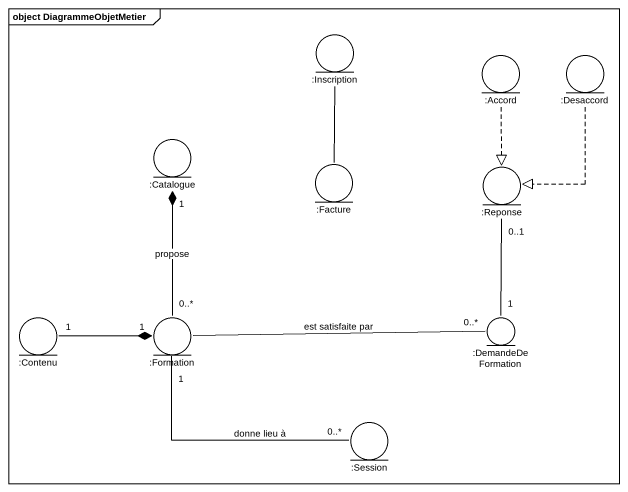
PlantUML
@startuml
mainframe object DiagrammeObjetMetier
entity ":Inscription" as Inscription
entity ":Accord" as Accord
entity ":Desaccord" as Desaccord
entity ":Catalogue" as Catalogue
entity ":Facture" as Facture
entity ":Reponse" as Reponse
entity ":Contenu" as Contenu
entity ":Formation" as Formation
entity ":DemandeDeFormation" as DemandeDeFormation
entity ":Session" as Session
Accord ..|> Reponse
Desaccord ..|> Reponse
Catalogue "1" *-- "0..*" Formation : propose
Facture -up- Inscription
Reponse "0..1" -- "1" DemandeDeFormation
Contenu "1" -right-* "1" Formation
DemandeDeFormation "0..*" -left- Formation : est satisfaite par
Session "0..*" -left- "1" Formation : donne lieu à
@enduml
